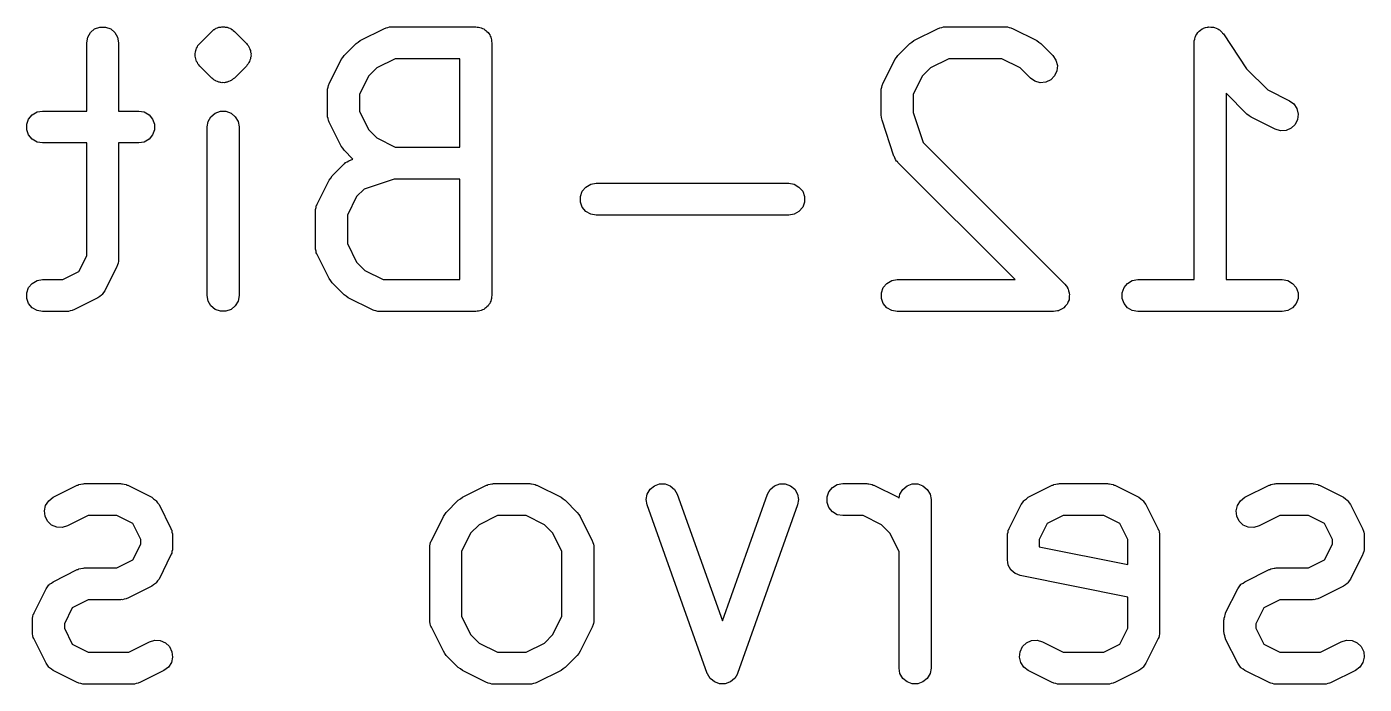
# Model space of a CAD drawing. Extents: x 123.3 to 171.8, y -110.4 to -93.
# Drawn here: x 144.4 to 151.55, y -101.09 to -97.57 of the extents above; entities that cross this region are included whole.
import ezdxf

# ---------------------------------------------------------------- set-up
doc = ezdxf.new("R2010")
doc.units = 0
doc.header["$MEASUREMENT"] = 0
doc.layers.add('BLACK', color=7, linetype='CONTINUOUS')

msp = doc.modelspace()

# ---------------------------------------------------------------- linework, layer by layer
at = {"layer": 'BLACK', "linetype": 'CONTINUOUS'}
for p, q in [((144.737, -97.6048), (144.76, -97.5857)), ((144.76, -97.5857), (144.788, -97.5756)), ((144.788, -97.5756), (144.818, -97.5756)), ((144.818, -97.5756), (144.846, -97.5857)), ((144.846, -97.5857), (144.868, -97.6048)), ((145.386, -97.5993), (145.392, -97.595)), ((145.392, -97.595), (145.397, -97.5897)), ((145.397, -97.5897), (145.401, -97.5881)), ((145.401, -97.5881), (145.404, -97.5857)), ((145.404, -97.5857), (145.407, -97.5844)), ((145.407, -97.5844), (145.41, -97.5823)), ((145.41, -97.5823), (145.417, -97.5803)), ((145.417, -97.5803), (145.424, -97.5772)), ((145.424, -97.5772), (145.428, -97.5768)), ((145.428, -97.5768), (145.432, -97.5756)), ((145.432, -97.5756), (145.435, -97.5756)), ((145.435, -97.5756), (145.439, -97.5746)), ((145.439, -97.5746), (145.446, -97.5752)), ((145.446, -97.5752), (145.454, -97.5746)), ((145.454, -97.5746), (145.457, -97.5756)), ((145.457, -97.5756), (145.461, -97.5756)), ((145.461, -97.5756), (145.465, -97.5768)), ((145.465, -97.5768), (145.468, -97.5772)), ((145.468, -97.5772), (145.475, -97.5803)), ((145.475, -97.5803), (145.482, -97.5823)), ((145.482, -97.5823), (145.485, -97.5844)), ((145.485, -97.5844), (145.489, -97.5857)), ((145.489, -97.5857), (145.492, -97.5881)), ((145.492, -97.5881), (145.495, -97.5897)), ((145.495, -97.5897), (145.501, -97.595)), ((145.501, -97.595), (145.507, -97.5993)), ((146.18, -97.6476), (146.309, -97.5833)), ((146.309, -97.5833), (146.314, -97.5819)), ((146.314, -97.5819), (146.318, -97.5794)), ((146.318, -97.5794), (146.328, -97.5777)), ((146.328, -97.5777), (146.337, -97.5748)), ((146.337, -97.5748), (146.342, -97.5751)), ((146.342, -97.5751), (146.347, -97.5743)), ((146.347, -97.5743), (146.798, -97.5743)), ((146.798, -97.5743), (146.805, -97.5756)), ((146.805, -97.5756), (146.812, -97.5756)), ((146.812, -97.5756), (146.819, -97.5781)), ((146.819, -97.5781), (146.827, -97.5794)), ((146.827, -97.5794), (146.833, -97.5831)), ((146.833, -97.5831), (146.84, -97.5857)), ((146.84, -97.5857), (146.846, -97.5905)), ((146.846, -97.5905), (146.852, -97.5942)), ((146.852, -97.5942), (146.857, -97.6)), ((149.14, -97.6476), (149.269, -97.5833)), ((149.269, -97.5833), (149.274, -97.5819)), ((149.274, -97.5819), (149.278, -97.5794)), ((149.278, -97.5794), (149.288, -97.5777)), ((149.288, -97.5777), (149.297, -97.5748)), ((149.297, -97.5748), (149.302, -97.5751)), ((149.302, -97.5751), (149.307, -97.5743)), ((149.307, -97.5743), (149.629, -97.5743)), ((149.629, -97.5743), (149.634, -97.5751)), ((149.634, -97.5751), (149.639, -97.5748)), ((149.639, -97.5748), (149.648, -97.5777)), ((149.648, -97.5777), (149.658, -97.5794)), ((149.658, -97.5794), (149.662, -97.5819)), ((149.662, -97.5819), (149.667, -97.5833)), ((149.667, -97.5833), (149.796, -97.6476)), ((150.664, -97.5979), (150.672, -97.5923)), ((150.672, -97.5923), (150.68, -97.5857)), ((150.68, -97.5857), (150.685, -97.5841)), ((150.685, -97.5841), (150.688, -97.5815)), ((150.688, -97.5815), (150.698, -97.579)), ((150.698, -97.579), (150.708, -97.5756)), ((150.708, -97.5756), (150.713, -97.5756)), ((150.713, -97.5756), (150.717, -97.5744)), ((150.717, -97.5744), (150.727, -97.5756)), ((150.727, -97.5756), (150.738, -97.5756)), ((150.738, -97.5756), (150.742, -97.5772)), ((150.742, -97.5772), (150.747, -97.5777)), ((150.747, -97.5777), (150.756, -97.5822)), ((150.756, -97.5822), (150.765, -97.5857)), ((150.765, -97.5857), (150.769, -97.5887)), ((150.769, -97.5887), (150.773, -97.5908)), ((150.773, -97.5908), (150.78, -97.5982)), ((144.718, -97.6596), (144.723, -97.6304)), ((144.718, -98.0247), (144.718, -97.6596)), ((144.723, -97.6304), (144.737, -97.6048)), ((144.868, -97.6048), (144.883, -97.6304)), ((144.883, -97.6304), (144.888, -97.6596)), ((144.888, -97.6596), (144.888, -98.0247)), ((145.317, -97.6697), (145.322, -97.6636)), ((145.322, -97.6636), (145.386, -97.5993)), ((145.507, -97.5993), (145.571, -97.6636)), ((145.571, -97.6636), (145.575, -97.6697)), ((146.094, -97.728), (146.158, -97.6636)), ((146.158, -97.6636), (146.169, -97.6558)), ((146.169, -97.6558), (146.18, -97.6476)), ((146.857, -97.6), (146.863, -97.6048)), ((146.863, -97.6048), (146.867, -97.6112)), ((146.867, -97.6112), (146.872, -97.6169)), ((146.872, -97.6169), (146.874, -97.624)), ((146.874, -97.624), (146.878, -97.6304)), ((146.878, -97.6304), (146.879, -97.6378)), ((146.879, -97.6378), (146.882, -97.6448)), ((146.882, -97.6448), (146.882, -97.6523)), ((146.882, -97.6523), (146.883, -97.6596)), ((146.883, -97.6596), (146.883, -99.0109)), ((149.054, -97.728), (149.118, -97.6636)), ((149.118, -97.6636), (149.129, -97.6558)), ((149.129, -97.6558), (149.14, -97.6476)), ((149.796, -97.6476), (149.807, -97.6558)), ((149.807, -97.6558), (149.818, -97.6636)), ((149.818, -97.6636), (149.882, -97.728)), ((150.637, -97.6596), (150.638, -97.655)), ((150.637, -98.9255), (150.637, -97.6596)), ((150.638, -97.6502), (150.641, -97.6405)), ((150.638, -97.655), (150.638, -97.6502)), ((150.641, -97.6405), (150.643, -97.6304)), ((150.643, -97.6304), (150.645, -97.6263)), ((150.645, -97.6263), (150.646, -97.6218)), ((150.646, -97.6218), (150.652, -97.6136)), ((150.652, -97.6136), (150.657, -97.6048)), ((150.657, -97.6048), (150.661, -97.6017)), ((150.661, -97.6017), (150.664, -97.5979)), ((150.78, -97.5982), (150.788, -97.6048)), ((150.788, -97.6048), (150.79, -97.6089)), ((150.79, -97.6089), (150.794, -97.6123)), ((150.794, -97.6123), (150.918, -97.7983)), ((145.297, -97.7165), (145.299, -97.7093)), ((145.298, -97.724), (145.297, -97.7165)), ((145.297, -97.7314), (145.298, -97.724)), ((145.299, -97.7386), (145.297, -97.7314)), ((145.299, -97.7093), (145.3, -97.7019)), ((145.3, -97.746), (145.299, -97.7386)), ((145.3, -97.7019), (145.303, -97.6951)), ((145.303, -97.6951), (145.305, -97.6879)), ((145.305, -97.6879), (145.309, -97.6818)), ((145.309, -97.6818), (145.312, -97.675)), ((145.312, -97.675), (145.317, -97.6697)), ((145.575, -97.6697), (145.581, -97.675)), ((145.581, -97.675), (145.584, -97.6818)), ((145.584, -97.6818), (145.588, -97.6879)), ((145.588, -97.6879), (145.59, -97.6951)), ((145.59, -97.6951), (145.593, -97.7019)), ((145.593, -97.7019), (145.594, -97.7093)), ((145.594, -97.7386), (145.593, -97.746)), ((145.594, -97.7093), (145.596, -97.7165)), ((145.596, -97.7314), (145.594, -97.7386)), ((145.596, -97.7165), (145.595, -97.724)), ((145.595, -97.724), (145.596, -97.7314)), ((146.078, -97.7501), (146.086, -97.7392)), ((146.086, -97.7392), (146.094, -97.728)), ((149.038, -97.7501), (149.046, -97.7392)), ((149.046, -97.7392), (149.054, -97.728)), ((149.882, -97.728), (149.899, -97.7522)), ((145.303, -97.7528), (145.3, -97.746)), ((145.305, -97.76), (145.303, -97.7528)), ((145.309, -97.7661), (145.305, -97.76)), ((145.312, -97.7729), (145.309, -97.7661)), ((145.317, -97.7782), (145.312, -97.7729)), ((145.322, -97.7843), (145.317, -97.7782)), ((145.386, -97.8487), (145.322, -97.7843)), ((145.571, -97.7843), (145.507, -97.8487)), ((145.575, -97.7782), (145.571, -97.7843)), ((145.581, -97.7729), (145.575, -97.7782)), ((145.584, -97.7661), (145.581, -97.7729)), ((145.588, -97.76), (145.584, -97.7661)), ((145.59, -97.7528), (145.588, -97.76)), ((145.593, -97.746), (145.59, -97.7528)), ((146.013, -97.8788), (146.078, -97.7501)), ((146.269, -97.7941), (146.224, -97.8389)), ((146.367, -97.745), (146.269, -97.7941)), ((146.712, -97.745), (146.367, -97.745)), ((146.712, -98.2177), (146.712, -97.745)), ((148.973, -97.8788), (149.038, -97.7501)), ((149.229, -97.7941), (149.184, -97.8389)), ((149.327, -97.745), (149.229, -97.7941)), ((149.609, -97.745), (149.327, -97.745)), ((149.707, -97.7941), (149.609, -97.745)), ((149.762, -97.8487), (149.707, -97.7941)), ((149.904, -97.8104), (149.892, -97.8373)), ((149.899, -97.7522), (149.907, -97.7809)), ((149.907, -97.7809), (149.904, -97.8104)), ((150.918, -97.7983), (151.031, -97.9112)), ((145.392, -97.8529), (145.386, -97.8487)), ((145.397, -97.8582), (145.392, -97.8529)), ((145.401, -97.8598), (145.397, -97.8582)), ((145.404, -97.8622), (145.401, -97.8598)), ((145.407, -97.8635), (145.404, -97.8622)), ((145.41, -97.8657), (145.407, -97.8635)), ((145.417, -97.8676), (145.41, -97.8657)), ((145.424, -97.8707), (145.417, -97.8676)), ((145.428, -97.8711), (145.424, -97.8707)), ((145.432, -97.8724), (145.428, -97.8711)), ((145.435, -97.8724), (145.432, -97.8724)), ((145.439, -97.8733), (145.435, -97.8724)), ((145.446, -97.8727), (145.439, -97.8733)), ((145.454, -97.8733), (145.446, -97.8727)), ((145.457, -97.8724), (145.454, -97.8733)), ((145.461, -97.8724), (145.457, -97.8724)), ((145.465, -97.8711), (145.461, -97.8724)), ((145.468, -97.8707), (145.465, -97.8711)), ((145.475, -97.8676), (145.468, -97.8707)), ((145.482, -97.8657), (145.475, -97.8676)), ((145.485, -97.8635), (145.482, -97.8657)), ((145.489, -97.8622), (145.485, -97.8635)), ((145.492, -97.8598), (145.489, -97.8622)), ((145.495, -97.8582), (145.492, -97.8598)), ((145.501, -97.8529), (145.495, -97.8582)), ((145.507, -97.8487), (145.501, -97.8529)), ((146.01, -97.8878), (146.012, -97.8835)), ((146.012, -97.8835), (146.013, -97.8788)), ((146.224, -97.8389), (146.175, -97.9371)), ((148.97, -97.8878), (148.972, -97.8835)), ((148.972, -97.8835), (148.973, -97.8788)), ((149.184, -97.8389), (149.135, -97.9371)), ((149.786, -97.8657), (149.762, -97.8487)), ((149.814, -97.8733), (149.786, -97.8657)), ((149.844, -97.8707), (149.814, -97.8733)), ((149.871, -97.8582), (149.844, -97.8707)), ((149.892, -97.8373), (149.871, -97.8582)), ((146.004, -97.917), (146.005, -97.9122)), ((146.004, -98.0457), (146.004, -97.917)), ((146.005, -97.9072), (146.008, -97.8977)), ((146.005, -97.9122), (146.005, -97.9072)), ((146.008, -97.8977), (146.01, -97.8878)), ((146.175, -97.9371), (146.175, -98.0255)), ((148.964, -97.917), (148.965, -97.9122)), ((148.964, -98.0457), (148.964, -97.917)), ((148.965, -97.9072), (148.968, -97.8977)), ((148.965, -97.9122), (148.965, -97.9072)), ((148.968, -97.8977), (148.97, -97.8878)), ((149.135, -97.9371), (149.135, -98.0318)), ((150.92, -98.0417), (150.808, -97.93)), ((150.808, -97.93), (150.808, -98.9255)), ((151.031, -97.9112), (151.147, -97.9694)), ((144.452, -98.0298), (144.481, -98.0247)), ((144.481, -98.0247), (144.718, -98.0247)), ((144.888, -98.0247), (144.996, -98.0247)), ((144.996, -98.0247), (145.025, -98.0298)), ((145.404, -98.0361), (145.432, -98.026)), ((145.432, -98.026), (145.461, -98.026)), ((145.461, -98.026), (145.489, -98.0361)), ((146.175, -98.0255), (146.224, -98.1238)), ((151.147, -97.9694), (151.171, -97.987)), ((151.171, -97.987), (151.187, -98.0118)), ((151.187, -98.0118), (151.194, -98.0406)), ((144.397, -98.0952), (144.407, -98.0674)), ((144.397, -98.1249), (144.397, -98.0952)), ((144.407, -98.0674), (144.426, -98.0447)), ((144.426, -98.0447), (144.452, -98.0298)), ((145.025, -98.0298), (145.051, -98.0447)), ((145.051, -98.0447), (145.07, -98.0674)), ((145.07, -98.0674), (145.08, -98.0952)), ((145.08, -98.0952), (145.08, -98.1249)), ((145.361, -98.11), (145.366, -98.0809)), ((145.366, -98.0809), (145.381, -98.0552)), ((145.381, -98.0552), (145.404, -98.0361)), ((145.489, -98.0361), (145.512, -98.0552)), ((145.512, -98.0552), (145.527, -98.0809)), ((145.527, -98.0809), (145.532, -98.11)), ((146.005, -98.0505), (146.004, -98.0457)), ((146.005, -98.0554), (146.005, -98.0505)), ((146.008, -98.065), (146.005, -98.0554)), ((146.01, -98.0749), (146.008, -98.065)), ((146.012, -98.0791), (146.01, -98.0749)), ((146.013, -98.0839), (146.012, -98.0791)), ((146.078, -98.2126), (146.013, -98.0839)), ((148.967, -98.0592), (148.964, -98.0457)), ((148.969, -98.0727), (148.967, -98.0592)), ((149.033, -98.2657), (148.969, -98.0727)), ((149.135, -98.0318), (149.189, -98.1926)), ((150.931, -98.0495), (150.92, -98.0417)), ((150.942, -98.0577), (150.931, -98.0495)), ((151.071, -98.122), (150.942, -98.0577)), ((151.177, -98.0965), (151.156, -98.1169)), ((151.191, -98.07), (151.177, -98.0965)), ((151.194, -98.0406), (151.191, -98.07)), ((144.407, -98.1527), (144.397, -98.1249)), ((144.426, -98.1754), (144.407, -98.1527)), ((145.07, -98.1527), (145.051, -98.1754)), ((145.08, -98.1249), (145.07, -98.1527)), ((145.361, -99.0109), (145.361, -98.11)), ((145.532, -98.11), (145.532, -99.0109)), ((146.224, -98.1238), (146.269, -98.1686)), ((146.269, -98.1686), (146.367, -98.2177)), ((151.099, -98.1305), (151.071, -98.122)), ((151.129, -98.1287), (151.099, -98.1305)), ((151.156, -98.1169), (151.129, -98.1287)), ((144.452, -98.1902), (144.426, -98.1754)), ((144.481, -98.1954), (144.452, -98.1902)), ((144.718, -98.1954), (144.481, -98.1954)), ((144.718, -98.7977), (144.718, -98.1954)), ((144.996, -98.1954), (144.888, -98.1954)), ((144.888, -98.1954), (144.888, -98.8179)), ((145.025, -98.1902), (144.996, -98.1954)), ((145.051, -98.1754), (145.025, -98.1902)), ((146.086, -98.2235), (146.078, -98.2126)), ((146.094, -98.2347), (146.086, -98.2235)), ((146.141, -98.2819), (146.094, -98.2347)), ((146.367, -98.2177), (146.712, -98.2177)), ((149.189, -98.1926), (149.947, -98.9505)), ((146.029, -98.3714), (146.094, -98.3071)), ((146.094, -98.3071), (146.098, -98.3043)), ((146.098, -98.3043), (146.101, -98.3006)), ((146.101, -98.3006), (146.11, -98.2958)), ((146.11, -98.2958), (146.118, -98.2901)), ((146.118, -98.2901), (146.123, -98.2888)), ((146.123, -98.2888), (146.127, -98.2865)), ((146.127, -98.2865), (146.141, -98.2819)), ((149.035, -98.27), (149.033, -98.2657)), ((149.037, -98.2748), (149.035, -98.27)), ((149.042, -98.283), (149.037, -98.2748)), ((149.047, -98.2918), (149.042, -98.283)), ((149.051, -98.295), (149.047, -98.2918)), ((149.054, -98.2991), (149.051, -98.295)), ((149.68, -98.9255), (149.054, -98.2991)), ((146.013, -98.3936), (146.022, -98.3826)), ((146.022, -98.3826), (146.029, -98.3714)), ((145.949, -98.5223), (146.013, -98.3936)), ((146.2, -98.442), (146.16, -98.4823)), ((146.361, -98.3884), (146.2, -98.442)), ((146.712, -98.3884), (146.361, -98.3884)), ((146.712, -98.9255), (146.712, -98.3884)), ((147.357, -98.4813), (147.367, -98.4534)), ((147.367, -98.4534), (147.386, -98.4307)), ((147.386, -98.4307), (147.412, -98.4159)), ((147.412, -98.4159), (147.441, -98.4108)), ((147.441, -98.4108), (148.471, -98.4108)), ((148.471, -98.4108), (148.5, -98.4159)), ((148.5, -98.4159), (148.525, -98.4307)), ((148.525, -98.4307), (148.545, -98.4534)), ((148.545, -98.4534), (148.555, -98.4813)), ((145.945, -98.5313), (145.948, -98.527)), ((145.948, -98.527), (145.949, -98.5223)), ((146.16, -98.4823), (146.111, -98.5806)), ((147.357, -98.5109), (147.357, -98.4813)), ((147.367, -98.5388), (147.357, -98.5109)), ((148.555, -98.5109), (148.545, -98.5388)), ((148.555, -98.4813), (148.555, -98.5109)), ((145.94, -98.5605), (145.941, -98.5556)), ((145.94, -98.7535), (145.94, -98.5605)), ((145.941, -98.5507), (145.944, -98.5411)), ((145.941, -98.5556), (145.941, -98.5507)), ((145.944, -98.5411), (145.945, -98.5313)), ((146.111, -98.5806), (146.111, -98.7334)), ((147.386, -98.5615), (147.367, -98.5388)), ((147.412, -98.5763), (147.386, -98.5615)), ((147.441, -98.5815), (147.412, -98.5763)), ((148.471, -98.5815), (147.441, -98.5815)), ((148.5, -98.5763), (148.471, -98.5815)), ((148.525, -98.5615), (148.5, -98.5763)), ((148.545, -98.5388), (148.525, -98.5615)), ((146.111, -98.7334), (146.16, -98.8316)), ((144.675, -98.8829), (144.718, -98.7977)), ((145.941, -98.7584), (145.94, -98.7535)), ((145.941, -98.7633), (145.941, -98.7584)), ((145.944, -98.7728), (145.941, -98.7633)), ((145.945, -98.7827), (145.944, -98.7728)), ((145.948, -98.787), (145.945, -98.7827)), ((145.949, -98.7917), (145.948, -98.787)), ((146.013, -98.9204), (145.949, -98.7917)), ((144.59, -98.9255), (144.675, -98.8829)), ((144.879, -98.856), (144.815, -98.9847)), ((144.881, -98.8513), (144.879, -98.856)), ((144.883, -98.847), (144.881, -98.8513)), ((144.885, -98.8372), (144.883, -98.847)), ((144.888, -98.8276), (144.885, -98.8372)), ((144.888, -98.8179), (144.887, -98.8227)), ((144.887, -98.8227), (144.888, -98.8276)), ((146.16, -98.8316), (146.205, -98.8764)), ((146.205, -98.8764), (146.303, -98.9255)), ((144.407, -98.9682), (144.426, -98.9455)), ((144.426, -98.9455), (144.452, -98.9307)), ((144.452, -98.9307), (144.481, -98.9255)), ((144.481, -98.9255), (144.59, -98.9255)), ((146.022, -98.9313), (146.013, -98.9204)), ((146.029, -98.9425), (146.022, -98.9313)), ((146.094, -99.0069), (146.029, -98.9425)), ((146.303, -98.9255), (146.712, -98.9255)), ((148.976, -98.9682), (148.995, -98.9455)), ((148.995, -98.9455), (149.021, -98.9307)), ((149.021, -98.9307), (149.05, -98.9255)), ((149.05, -98.9255), (149.68, -98.9255)), ((149.947, -98.9505), (149.953, -98.9597)), ((150.263, -98.9682), (150.282, -98.9455)), ((150.282, -98.9455), (150.307, -98.9307)), ((150.307, -98.9307), (150.337, -98.9255)), ((150.337, -98.9255), (150.637, -98.9255)), ((150.808, -98.9255), (151.109, -98.9255)), ((151.109, -98.9255), (151.138, -98.9307)), ((151.138, -98.9307), (151.164, -98.9455)), ((151.164, -98.9455), (151.183, -98.9682)), ((144.397, -98.9961), (144.407, -98.9682)), ((144.397, -99.0257), (144.397, -98.9961)), ((144.407, -99.0536), (144.397, -99.0257)), ((144.777, -99.0229), (144.648, -99.0872)), ((144.787, -99.0154), (144.777, -99.0229)), ((144.797, -99.0085), (144.787, -99.0154)), ((144.799, -99.0066), (144.797, -99.0085)), ((144.8, -99.0052), (144.799, -99.0066)), ((144.807, -98.9948), (144.8, -99.0052)), ((144.815, -98.9847), (144.807, -98.9948)), ((145.366, -99.0401), (145.361, -99.0109)), ((145.532, -99.0109), (145.527, -99.0401)), ((146.105, -99.0147), (146.094, -99.0069)), ((146.116, -99.0229), (146.105, -99.0147)), ((146.245, -99.0872), (146.116, -99.0229)), ((146.882, -99.0257), (146.879, -99.0327)), ((146.883, -99.0109), (146.882, -99.0182)), ((146.882, -99.0182), (146.882, -99.0257)), ((148.966, -98.9961), (148.976, -98.9682)), ((148.966, -99.0257), (148.966, -98.9961)), ((148.976, -99.0536), (148.966, -99.0257)), ((149.953, -98.9597), (149.96, -98.9682)), ((149.96, -98.9682), (149.961, -98.9718)), ((149.961, -98.9718), (149.964, -98.9748)), ((149.964, -98.9748), (149.966, -98.9856)), ((149.966, -98.9856), (149.97, -98.9961)), ((149.97, -99.0257), (149.969, -99.0292)), ((149.97, -98.9961), (149.97, -98.9998)), ((149.97, -98.9998), (149.971, -99.0035)), ((149.971, -99.0035), (149.97, -99.0146)), ((149.97, -99.0146), (149.97, -99.0257)), ((150.253, -98.9961), (150.263, -98.9682)), ((150.253, -99.0257), (150.253, -98.9961)), ((150.263, -99.0536), (150.253, -99.0257)), ((151.183, -98.9682), (151.193, -98.9961)), ((151.193, -99.0257), (151.183, -99.0536)), ((151.193, -98.9961), (151.193, -99.0257)), ((144.426, -99.0763), (144.407, -99.0536)), ((144.452, -99.0911), (144.426, -99.0763)), ((144.481, -99.0962), (144.452, -99.0911)), ((144.61, -99.0962), (144.481, -99.0962)), ((144.615, -99.0954), (144.61, -99.0962)), ((144.62, -99.0957), (144.615, -99.0954)), ((144.629, -99.0928), (144.62, -99.0957)), ((144.639, -99.0911), (144.629, -99.0928)), ((144.643, -99.0886), (144.639, -99.0911)), ((144.648, -99.0872), (144.643, -99.0886)), ((145.381, -99.0658), (145.366, -99.0401)), ((145.404, -99.0848), (145.381, -99.0658)), ((145.432, -99.0949), (145.404, -99.0848)), ((145.461, -99.0949), (145.432, -99.0949)), ((145.489, -99.0848), (145.461, -99.0949)), ((145.512, -99.0658), (145.489, -99.0848)), ((145.527, -99.0401), (145.512, -99.0658)), ((146.249, -99.0886), (146.245, -99.0872)), ((146.254, -99.0911), (146.249, -99.0886)), ((146.263, -99.0928), (146.254, -99.0911)), ((146.273, -99.0957), (146.263, -99.0928)), ((146.278, -99.0954), (146.273, -99.0957)), ((146.283, -99.0962), (146.278, -99.0954)), ((146.798, -99.0962), (146.283, -99.0962)), ((146.805, -99.0949), (146.798, -99.0962)), ((146.812, -99.0949), (146.805, -99.0949)), ((146.819, -99.0924), (146.812, -99.0949)), ((146.827, -99.0911), (146.819, -99.0924)), ((146.833, -99.0874), (146.827, -99.0911)), ((146.84, -99.0848), (146.833, -99.0874)), ((146.846, -99.08), (146.84, -99.0848)), ((146.852, -99.0763), (146.846, -99.08)), ((146.857, -99.0705), (146.852, -99.0763)), ((146.863, -99.0658), (146.857, -99.0705)), ((146.867, -99.0593), (146.863, -99.0658)), ((146.872, -99.0536), (146.867, -99.0593)), ((146.874, -99.0465), (146.872, -99.0536)), ((146.878, -99.0401), (146.874, -99.0465)), ((146.879, -99.0327), (146.878, -99.0401)), ((148.995, -99.0763), (148.976, -99.0536)), ((149.021, -99.0911), (148.995, -99.0763)), ((149.05, -99.0962), (149.021, -99.0911)), ((149.886, -99.0962), (149.05, -99.0962)), ((149.897, -99.0943), (149.886, -99.0962)), ((149.908, -99.0933), (149.897, -99.0943)), ((149.912, -99.0917), (149.908, -99.0933)), ((149.915, -99.0911), (149.912, -99.0917)), ((149.925, -99.0855), (149.915, -99.0911)), ((149.935, -99.0808), (149.925, -99.0855)), ((149.938, -99.0781), (149.935, -99.0808)), ((149.941, -99.0763), (149.938, -99.0781)), ((149.948, -99.0677), (149.941, -99.0763)), ((149.956, -99.0598), (149.948, -99.0677)), ((149.958, -99.0564), (149.956, -99.0598)), ((149.96, -99.0536), (149.958, -99.0564)), ((149.964, -99.0431), (149.96, -99.0536)), ((149.969, -99.033), (149.964, -99.0431)), ((149.969, -99.0292), (149.969, -99.033)), ((150.282, -99.0763), (150.263, -99.0536)), ((150.307, -99.0911), (150.282, -99.0763)), ((150.337, -99.0962), (150.307, -99.0911)), ((151.109, -99.0962), (150.337, -99.0962)), ((151.138, -99.0911), (151.109, -99.0962)), ((151.164, -99.0763), (151.138, -99.0911)), ((151.183, -99.0536), (151.164, -99.0763)), ((144.539, -100.089), (144.667, -100.025)), ((144.667, -100.025), (144.672, -100.024)), ((144.672, -100.024), (144.676, -100.021)), ((144.676, -100.021), (144.686, -100.019)), ((144.686, -100.019), (144.696, -100.017)), ((144.696, -100.017), (144.701, -100.017)), ((144.701, -100.017), (144.705, -100.016)), ((144.705, -100.016), (144.898, -100.016)), ((144.898, -100.016), (144.903, -100.017)), ((144.903, -100.017), (144.908, -100.017)), ((144.908, -100.017), (144.918, -100.019)), ((144.918, -100.019), (144.928, -100.021)), ((144.928, -100.021), (144.932, -100.024)), ((144.932, -100.024), (144.937, -100.025)), ((144.937, -100.025), (145.065, -100.089)), ((146.726, -100.089), (146.855, -100.025)), ((146.855, -100.025), (146.86, -100.024)), ((146.86, -100.024), (146.864, -100.021)), ((146.864, -100.021), (146.874, -100.019)), ((146.874, -100.019), (146.883, -100.017)), ((146.883, -100.017), (146.888, -100.017)), ((146.888, -100.017), (146.893, -100.016)), ((146.893, -100.016), (147.086, -100.016)), ((147.086, -100.016), (147.091, -100.017)), ((147.091, -100.017), (147.096, -100.017)), ((147.096, -100.017), (147.106, -100.019)), ((147.106, -100.019), (147.115, -100.021)), ((147.115, -100.021), (147.12, -100.024)), ((147.12, -100.024), (147.124, -100.025)), ((147.124, -100.025), (147.253, -100.089)), ((147.729, -100.046), (147.752, -100.027)), ((147.752, -100.027), (147.78, -100.017)), ((147.78, -100.017), (147.809, -100.017)), ((147.809, -100.017), (147.837, -100.028)), ((147.837, -100.028), (147.86, -100.047)), ((148.372, -100.047), (148.394, -100.028)), ((148.394, -100.028), (148.422, -100.017)), ((148.422, -100.017), (148.452, -100.017)), ((148.452, -100.017), (148.48, -100.027)), ((148.48, -100.027), (148.503, -100.046)), ((148.704, -100.036), (148.73, -100.021)), ((148.73, -100.021), (148.759, -100.016)), ((148.759, -100.016), (148.888, -100.016)), ((148.888, -100.016), (148.893, -100.017)), ((148.893, -100.017), (148.898, -100.017)), ((148.898, -100.017), (148.907, -100.019)), ((148.907, -100.019), (148.917, -100.021)), ((148.917, -100.021), (148.921, -100.024)), ((148.921, -100.024), (148.926, -100.025)), ((148.926, -100.025), (149.055, -100.089)), ((149.08, -100.047), (149.103, -100.027)), ((149.103, -100.027), (149.131, -100.017)), ((149.131, -100.017), (149.16, -100.017)), ((149.16, -100.017), (149.188, -100.027)), ((149.188, -100.027), (149.211, -100.047)), ((149.751, -100.089), (149.879, -100.025)), ((149.879, -100.025), (149.884, -100.024)), ((149.884, -100.024), (149.888, -100.021)), ((149.888, -100.021), (149.898, -100.019)), ((149.898, -100.019), (149.908, -100.017)), ((149.908, -100.017), (149.913, -100.017)), ((149.913, -100.017), (149.918, -100.016)), ((149.918, -100.016), (150.175, -100.016)), ((150.175, -100.016), (150.18, -100.017)), ((150.18, -100.017), (150.185, -100.017)), ((150.185, -100.017), (150.194, -100.019)), ((150.194, -100.019), (150.204, -100.021)), ((150.204, -100.021), (150.208, -100.024)), ((150.208, -100.024), (150.213, -100.025)), ((150.213, -100.025), (150.342, -100.089)), ((150.909, -100.089), (151.038, -100.025)), ((151.038, -100.025), (151.042, -100.024)), ((151.042, -100.024), (151.047, -100.021)), ((151.047, -100.021), (151.056, -100.019)), ((151.056, -100.019), (151.066, -100.017)), ((151.066, -100.017), (151.071, -100.017)), ((151.071, -100.017), (151.076, -100.016)), ((151.076, -100.016), (151.269, -100.016)), ((151.269, -100.016), (151.274, -100.017)), ((151.274, -100.017), (151.279, -100.017)), ((151.279, -100.017), (151.288, -100.019)), ((151.288, -100.019), (151.298, -100.021)), ((151.298, -100.021), (151.302, -100.024)), ((151.302, -100.024), (151.307, -100.025)), ((151.307, -100.025), (151.436, -100.089)), ((144.515, -100.107), (144.539, -100.089)), ((145.065, -100.089), (145.075, -100.097)), ((145.075, -100.097), (145.086, -100.104)), ((146.704, -100.105), (146.715, -100.098)), ((146.715, -100.098), (146.726, -100.089)), ((147.253, -100.089), (147.264, -100.098)), ((147.264, -100.098), (147.275, -100.105)), ((147.709, -100.101), (147.714, -100.072)), ((147.714, -100.072), (147.729, -100.046)), ((147.86, -100.047), (147.874, -100.073)), ((147.874, -100.073), (148.116, -100.749)), ((148.116, -100.749), (148.357, -100.073)), ((148.357, -100.073), (148.372, -100.047)), ((148.503, -100.046), (148.518, -100.072)), ((148.518, -100.072), (148.523, -100.101)), ((148.675, -100.087), (148.685, -100.059)), ((148.675, -100.116), (148.675, -100.087)), ((148.685, -100.059), (148.704, -100.036)), ((149.055, -100.089), (149.061, -100.094)), ((149.061, -100.094), (149.065, -100.072)), ((149.065, -100.072), (149.08, -100.047)), ((149.211, -100.047), (149.226, -100.072)), ((149.226, -100.072), (149.231, -100.101)), ((149.73, -100.104), (149.741, -100.097)), ((149.741, -100.097), (149.751, -100.089)), ((150.342, -100.089), (150.352, -100.097)), ((150.352, -100.097), (150.362, -100.104)), ((150.885, -100.107), (150.909, -100.089)), ((151.436, -100.089), (151.446, -100.097)), ((151.446, -100.097), (151.456, -100.104)), ((144.492, -100.161), (144.498, -100.132)), ((144.495, -100.19), (144.492, -100.161)), ((144.498, -100.132), (144.515, -100.107)), ((145.086, -100.104), (145.087, -100.106)), ((145.087, -100.106), (145.089, -100.107)), ((145.089, -100.107), (145.096, -100.118)), ((145.096, -100.118), (145.104, -100.128)), ((145.104, -100.128), (145.168, -100.256)), ((146.632, -100.181), (146.64, -100.17)), ((146.64, -100.17), (146.704, -100.105)), ((147.275, -100.105), (147.34, -100.17)), ((147.34, -100.17), (147.348, -100.181)), ((147.714, -100.13), (147.709, -100.101)), ((148.035, -101.031), (147.714, -100.13)), ((148.518, -100.13), (148.196, -101.031)), ((148.523, -100.101), (148.518, -100.13)), ((148.685, -100.144), (148.675, -100.116)), ((148.704, -100.167), (148.685, -100.144)), ((148.73, -100.182), (148.704, -100.167)), ((149.231, -100.101), (149.231, -101.002)), ((149.648, -100.256), (149.713, -100.128)), ((149.713, -100.128), (149.72, -100.118)), ((149.72, -100.118), (149.727, -100.107)), ((149.727, -100.107), (149.729, -100.106)), ((149.729, -100.106), (149.73, -100.104)), ((150.362, -100.104), (150.364, -100.106)), ((150.364, -100.106), (150.366, -100.107)), ((150.366, -100.107), (150.372, -100.118)), ((150.372, -100.118), (150.38, -100.128)), ((150.38, -100.128), (150.444, -100.256)), ((150.862, -100.161), (150.869, -100.132)), ((150.865, -100.19), (150.862, -100.161)), ((150.869, -100.132), (150.885, -100.107)), ((151.456, -100.104), (151.458, -100.106)), ((151.458, -100.106), (151.459, -100.107)), ((151.459, -100.107), (151.466, -100.118)), ((151.466, -100.118), (151.474, -100.128)), ((151.474, -100.128), (151.538, -100.256)), ((144.508, -100.217), (144.495, -100.19)), ((144.53, -100.237), (144.508, -100.217)), ((144.557, -100.249), (144.53, -100.237)), ((144.615, -100.242), (144.587, -100.251)), ((144.726, -100.187), (144.615, -100.242)), ((144.878, -100.187), (144.726, -100.187)), ((144.964, -100.229), (144.878, -100.187)), ((145.006, -100.315), (144.964, -100.229)), ((146.56, -100.321), (146.624, -100.192)), ((146.624, -100.192), (146.632, -100.181)), ((146.815, -100.236), (146.77, -100.281)), ((146.913, -100.187), (146.815, -100.236)), ((147.066, -100.187), (146.913, -100.187)), ((147.164, -100.236), (147.066, -100.187)), ((147.209, -100.281), (147.164, -100.236)), ((147.348, -100.181), (147.356, -100.192)), ((147.356, -100.192), (147.42, -100.321)), ((148.759, -100.187), (148.73, -100.182)), ((148.868, -100.187), (148.759, -100.187)), ((148.966, -100.236), (148.868, -100.187)), ((149.011, -100.281), (148.966, -100.236)), ((149.852, -100.229), (149.81, -100.315)), ((149.938, -100.187), (149.852, -100.229)), ((150.155, -100.187), (149.938, -100.187)), ((150.24, -100.229), (150.155, -100.187)), ((150.283, -100.315), (150.24, -100.229)), ((150.879, -100.217), (150.865, -100.19)), ((150.9, -100.237), (150.879, -100.217)), ((150.927, -100.249), (150.9, -100.237)), ((150.985, -100.242), (150.957, -100.251)), ((151.096, -100.187), (150.985, -100.242)), ((151.249, -100.187), (151.096, -100.187)), ((151.334, -100.229), (151.249, -100.187)), ((151.377, -100.315), (151.334, -100.229)), ((144.587, -100.251), (144.557, -100.249)), ((145.168, -100.256), (145.169, -100.261)), ((145.169, -100.261), (145.172, -100.265)), ((145.172, -100.265), (145.173, -100.275)), ((145.173, -100.275), (145.176, -100.285)), ((145.176, -100.285), (145.176, -100.29)), ((145.176, -100.29), (145.177, -100.294)), ((145.177, -100.294), (145.177, -100.359)), ((146.77, -100.281), (146.721, -100.379)), ((147.258, -100.379), (147.209, -100.281)), ((149.06, -100.379), (149.011, -100.281)), ((149.639, -100.294), (149.64, -100.29)), ((149.639, -100.423), (149.639, -100.294)), ((149.64, -100.285), (149.643, -100.275)), ((149.64, -100.29), (149.64, -100.285)), ((149.643, -100.275), (149.644, -100.265)), ((149.644, -100.265), (149.647, -100.261)), ((149.647, -100.261), (149.648, -100.256)), ((150.444, -100.256), (150.446, -100.261)), ((150.446, -100.261), (150.448, -100.265)), ((150.448, -100.265), (150.45, -100.275)), ((150.45, -100.275), (150.453, -100.285)), ((150.453, -100.285), (150.452, -100.29)), ((150.452, -100.29), (150.453, -100.294)), ((150.453, -100.294), (150.453, -100.809)), ((150.957, -100.251), (150.927, -100.249)), ((151.538, -100.256), (151.54, -100.261)), ((151.54, -100.261), (151.542, -100.265)), ((151.542, -100.265), (151.544, -100.275)), ((151.544, -100.275), (151.547, -100.285)), ((151.547, -100.285), (151.546, -100.29)), ((151.546, -100.29), (151.547, -100.294)), ((151.547, -100.294), (151.547, -100.359)), ((144.964, -100.424), (145.006, -100.339)), ((145.006, -100.339), (145.006, -100.315)), ((145.173, -100.378), (145.172, -100.388)), ((145.176, -100.369), (145.173, -100.378)), ((145.177, -100.359), (145.176, -100.364)), ((145.176, -100.364), (145.176, -100.369)), ((146.551, -100.349), (146.554, -100.339)), ((146.551, -100.354), (146.551, -100.349)), ((146.551, -100.359), (146.551, -100.354)), ((146.551, -100.745), (146.551, -100.359)), ((146.554, -100.339), (146.556, -100.33)), ((146.556, -100.33), (146.558, -100.325)), ((146.558, -100.325), (146.56, -100.321)), ((146.721, -100.379), (146.721, -100.725)), ((147.258, -100.725), (147.258, -100.379)), ((147.42, -100.321), (147.421, -100.325)), ((147.421, -100.325), (147.424, -100.33)), ((147.424, -100.33), (147.426, -100.339)), ((147.426, -100.339), (147.428, -100.349)), ((147.428, -100.349), (147.428, -100.354)), ((147.428, -100.354), (147.429, -100.359)), ((147.429, -100.359), (147.429, -100.745)), ((149.06, -101.002), (149.06, -100.379)), ((149.81, -100.315), (149.81, -100.353)), ((149.81, -100.353), (150.283, -100.448)), ((150.283, -100.448), (150.283, -100.315)), ((151.334, -100.424), (151.377, -100.339)), ((151.377, -100.339), (151.377, -100.315)), ((151.544, -100.378), (151.542, -100.388)), ((151.547, -100.369), (151.544, -100.378)), ((151.547, -100.359), (151.546, -100.364)), ((151.546, -100.364), (151.547, -100.369)), ((144.878, -100.466), (144.964, -100.424)), ((145.168, -100.397), (145.104, -100.526)), ((145.169, -100.392), (145.168, -100.397)), ((145.172, -100.388), (145.169, -100.392)), ((149.642, -100.437), (149.639, -100.423)), ((149.644, -100.45), (149.642, -100.437)), ((149.644, -100.451), (149.644, -100.45)), ((149.644, -100.452), (149.644, -100.451)), ((149.651, -100.464), (149.644, -100.452)), ((151.249, -100.466), (151.334, -100.424)), ((151.538, -100.397), (151.474, -100.526)), ((151.54, -100.392), (151.538, -100.397)), ((151.542, -100.388), (151.54, -100.392)), ((144.539, -100.54), (144.667, -100.475)), ((144.667, -100.475), (144.672, -100.474)), ((144.672, -100.474), (144.676, -100.472)), ((144.676, -100.472), (144.686, -100.47)), ((144.686, -100.47), (144.696, -100.467)), ((144.696, -100.467), (144.701, -100.467)), ((144.701, -100.467), (144.705, -100.466)), ((144.705, -100.466), (144.878, -100.466)), ((145.104, -100.526), (145.096, -100.536)), ((149.658, -100.476), (149.651, -100.464)), ((149.659, -100.477), (149.658, -100.476)), ((149.659, -100.478), (149.659, -100.477)), ((149.67, -100.487), (149.659, -100.478)), ((149.68, -100.496), (149.67, -100.487)), ((149.681, -100.496), (149.68, -100.496)), ((149.682, -100.497), (149.681, -100.496)), ((149.695, -100.502), (149.682, -100.497)), ((149.708, -100.507), (149.695, -100.502)), ((150.283, -100.622), (149.708, -100.507)), ((150.909, -100.54), (151.038, -100.475)), ((151.038, -100.475), (151.042, -100.474)), ((151.042, -100.474), (151.047, -100.472)), ((151.047, -100.472), (151.056, -100.47)), ((151.056, -100.47), (151.066, -100.467)), ((151.066, -100.467), (151.071, -100.467)), ((151.071, -100.467), (151.076, -100.466)), ((151.076, -100.466), (151.249, -100.466)), ((151.474, -100.526), (151.466, -100.536)), ((144.436, -100.707), (144.5, -100.578)), ((144.5, -100.578), (144.508, -100.568)), ((144.508, -100.568), (144.515, -100.557)), ((144.515, -100.557), (144.517, -100.556)), ((144.517, -100.556), (144.518, -100.554)), ((144.518, -100.554), (144.529, -100.547)), ((144.529, -100.547), (144.539, -100.54)), ((145.065, -100.564), (144.937, -100.628)), ((145.075, -100.556), (145.065, -100.564)), ((145.086, -100.549), (145.075, -100.556)), ((145.087, -100.548), (145.086, -100.549)), ((145.089, -100.546), (145.087, -100.548)), ((145.096, -100.536), (145.089, -100.546)), ((150.806, -100.707), (150.871, -100.578)), ((150.871, -100.578), (150.878, -100.568)), ((150.878, -100.568), (150.885, -100.557)), ((150.885, -100.557), (150.887, -100.556)), ((150.887, -100.556), (150.888, -100.554)), ((150.888, -100.554), (150.899, -100.547)), ((150.899, -100.547), (150.909, -100.54)), ((151.436, -100.564), (151.307, -100.628)), ((151.446, -100.556), (151.436, -100.564)), ((151.456, -100.549), (151.446, -100.556)), ((151.458, -100.548), (151.456, -100.549)), ((151.459, -100.546), (151.458, -100.548)), ((151.466, -100.536), (151.459, -100.546)), ((144.726, -100.637), (144.64, -100.68)), ((144.898, -100.637), (144.726, -100.637)), ((144.903, -100.636), (144.898, -100.637)), ((144.908, -100.637), (144.903, -100.636)), ((144.918, -100.634), (144.908, -100.637)), ((144.928, -100.632), (144.918, -100.634)), ((144.932, -100.63), (144.928, -100.632)), ((144.937, -100.628), (144.932, -100.63)), ((150.283, -100.789), (150.283, -100.622)), ((151.096, -100.637), (151.011, -100.68)), ((151.269, -100.637), (151.096, -100.637)), ((151.274, -100.636), (151.269, -100.637)), ((151.279, -100.637), (151.274, -100.636)), ((151.288, -100.634), (151.279, -100.637)), ((151.298, -100.632), (151.288, -100.634)), ((151.302, -100.63), (151.298, -100.632)), ((151.307, -100.628), (151.302, -100.63)), ((144.427, -100.745), (144.428, -100.74)), ((144.428, -100.735), (144.43, -100.726)), ((144.428, -100.74), (144.428, -100.735)), ((144.43, -100.726), (144.432, -100.716)), ((144.432, -100.716), (144.435, -100.711)), ((144.435, -100.711), (144.436, -100.707)), ((144.64, -100.68), (144.598, -100.765)), ((146.721, -100.725), (146.77, -100.823)), ((147.209, -100.823), (147.258, -100.725)), ((150.797, -100.745), (150.798, -100.74)), ((150.798, -100.735), (150.801, -100.726)), ((150.798, -100.74), (150.798, -100.735)), ((150.801, -100.726), (150.803, -100.716)), ((150.803, -100.716), (150.805, -100.711)), ((150.805, -100.711), (150.806, -100.707)), ((151.011, -100.68), (150.968, -100.765)), ((144.427, -100.809), (144.427, -100.745)), ((144.428, -100.814), (144.427, -100.809)), ((144.428, -100.819), (144.428, -100.814)), ((144.598, -100.765), (144.598, -100.789)), ((144.598, -100.789), (144.64, -100.874)), ((146.551, -100.75), (146.551, -100.745)), ((146.551, -100.755), (146.551, -100.75)), ((146.554, -100.764), (146.551, -100.755)), ((146.556, -100.774), (146.554, -100.764)), ((146.558, -100.778), (146.556, -100.774)), ((146.56, -100.783), (146.558, -100.778)), ((146.624, -100.912), (146.56, -100.783)), ((147.42, -100.783), (147.356, -100.912)), ((147.421, -100.778), (147.42, -100.783)), ((147.424, -100.774), (147.421, -100.778)), ((147.426, -100.764), (147.424, -100.774)), ((147.428, -100.755), (147.426, -100.764)), ((147.429, -100.745), (147.428, -100.75)), ((147.428, -100.75), (147.428, -100.755)), ((150.24, -100.874), (150.283, -100.789)), ((150.453, -100.809), (150.452, -100.814)), ((150.452, -100.814), (150.453, -100.819)), ((150.797, -100.809), (150.797, -100.745)), ((150.798, -100.814), (150.797, -100.809)), ((150.798, -100.819), (150.798, -100.814)), ((150.968, -100.765), (150.968, -100.789)), ((150.968, -100.789), (151.011, -100.874)), ((144.43, -100.829), (144.428, -100.819)), ((144.432, -100.838), (144.43, -100.829)), ((144.435, -100.843), (144.432, -100.838)), ((144.436, -100.847), (144.435, -100.843)), ((144.5, -100.976), (144.436, -100.847)), ((144.64, -100.874), (144.726, -100.917)), ((144.943, -100.917), (145.053, -100.862)), ((145.053, -100.862), (145.082, -100.853)), ((145.082, -100.853), (145.111, -100.855)), ((145.111, -100.855), (145.139, -100.867)), ((145.139, -100.867), (145.16, -100.887)), ((146.77, -100.823), (146.815, -100.868)), ((146.815, -100.868), (146.913, -100.917)), ((147.066, -100.917), (147.164, -100.868)), ((147.164, -100.868), (147.209, -100.823)), ((149.72, -100.887), (149.742, -100.867)), ((149.742, -100.867), (149.769, -100.855)), ((149.769, -100.855), (149.799, -100.853)), ((149.799, -100.853), (149.827, -100.862)), ((149.827, -100.862), (149.938, -100.917)), ((150.155, -100.917), (150.24, -100.874)), ((150.444, -100.847), (150.38, -100.976)), ((150.446, -100.843), (150.444, -100.847)), ((150.448, -100.838), (150.446, -100.843)), ((150.45, -100.829), (150.448, -100.838)), ((150.453, -100.819), (150.45, -100.829)), ((150.801, -100.829), (150.798, -100.819)), ((150.803, -100.838), (150.801, -100.829)), ((150.805, -100.843), (150.803, -100.838)), ((150.806, -100.847), (150.805, -100.843)), ((150.871, -100.976), (150.806, -100.847)), ((151.011, -100.874), (151.096, -100.917)), ((151.313, -100.917), (151.424, -100.862)), ((151.424, -100.862), (151.452, -100.853)), ((151.452, -100.853), (151.482, -100.855)), ((151.482, -100.855), (151.509, -100.867)), ((151.509, -100.867), (151.53, -100.887)), ((144.726, -100.917), (144.943, -100.917)), ((145.16, -100.887), (145.173, -100.914)), ((145.177, -100.943), (145.17, -100.972)), ((145.173, -100.914), (145.177, -100.943)), ((146.632, -100.923), (146.624, -100.912)), ((146.64, -100.934), (146.632, -100.923)), ((146.704, -100.998), (146.64, -100.934)), ((146.913, -100.917), (147.066, -100.917)), ((147.34, -100.934), (147.275, -100.998)), ((147.348, -100.923), (147.34, -100.934)), ((147.356, -100.912), (147.348, -100.923)), ((149.704, -100.943), (149.707, -100.914)), ((149.711, -100.972), (149.704, -100.943)), ((149.707, -100.914), (149.72, -100.887)), ((149.938, -100.917), (150.155, -100.917)), ((151.096, -100.917), (151.313, -100.917)), ((151.53, -100.887), (151.544, -100.914)), ((151.547, -100.943), (151.54, -100.972)), ((151.544, -100.914), (151.547, -100.943)), ((144.508, -100.986), (144.5, -100.976)), ((144.515, -100.997), (144.508, -100.986)), ((144.517, -100.998), (144.515, -100.997)), ((144.518, -101), (144.517, -100.998)), ((144.529, -101.007), (144.518, -101)), ((144.539, -101.014), (144.529, -101.007)), ((144.667, -101.079), (144.539, -101.014)), ((145.13, -101.014), (145.001, -101.079)), ((145.154, -100.997), (145.13, -101.014)), ((145.17, -100.972), (145.154, -100.997)), ((146.715, -101.006), (146.704, -100.998)), ((146.726, -101.014), (146.715, -101.006)), ((146.855, -101.079), (146.726, -101.014)), ((147.253, -101.014), (147.124, -101.079)), ((147.264, -101.006), (147.253, -101.014)), ((147.275, -100.998), (147.264, -101.006)), ((149.065, -101.031), (149.06, -101.002)), ((149.231, -101.002), (149.226, -101.031)), ((149.727, -100.997), (149.711, -100.972)), ((149.751, -101.014), (149.727, -100.997)), ((149.879, -101.079), (149.751, -101.014)), ((150.342, -101.014), (150.213, -101.079)), ((150.352, -101.007), (150.342, -101.014)), ((150.362, -101), (150.352, -101.007)), ((150.364, -100.998), (150.362, -101)), ((150.366, -100.997), (150.364, -100.998)), ((150.372, -100.986), (150.366, -100.997)), ((150.38, -100.976), (150.372, -100.986)), ((150.878, -100.986), (150.871, -100.976)), ((150.885, -100.997), (150.878, -100.986)), ((150.887, -100.998), (150.885, -100.997)), ((150.888, -101), (150.887, -100.998)), ((150.899, -101.007), (150.888, -101)), ((150.909, -101.014), (150.899, -101.007)), ((151.038, -101.079), (150.909, -101.014)), ((151.5, -101.014), (151.371, -101.079)), ((151.524, -100.997), (151.5, -101.014)), ((151.54, -100.972), (151.524, -100.997)), ((144.672, -101.08), (144.667, -101.079)), ((144.676, -101.082), (144.672, -101.08)), ((144.686, -101.084), (144.676, -101.082)), ((144.696, -101.087), (144.686, -101.084)), ((144.701, -101.087), (144.696, -101.087)), ((144.705, -101.088), (144.701, -101.087)), ((144.963, -101.088), (144.705, -101.088)), ((144.968, -101.087), (144.963, -101.088)), ((144.973, -101.087), (144.968, -101.087)), ((144.982, -101.084), (144.973, -101.087)), ((144.992, -101.082), (144.982, -101.084)), ((144.996, -101.08), (144.992, -101.082)), ((145.001, -101.079), (144.996, -101.08)), ((146.86, -101.08), (146.855, -101.079)), ((146.864, -101.082), (146.86, -101.08)), ((146.874, -101.084), (146.864, -101.082)), ((146.883, -101.087), (146.874, -101.084)), ((146.888, -101.087), (146.883, -101.087)), ((146.893, -101.088), (146.888, -101.087)), ((147.086, -101.088), (146.893, -101.088)), ((147.091, -101.087), (147.086, -101.088)), ((147.096, -101.087), (147.091, -101.087)), ((147.106, -101.084), (147.096, -101.087)), ((147.115, -101.082), (147.106, -101.084)), ((147.12, -101.08), (147.115, -101.082)), ((147.124, -101.079), (147.12, -101.08)), ((148.036, -101.031), (148.035, -101.031)), ((148.036, -101.032), (148.036, -101.031)), ((148.043, -101.044), (148.036, -101.032)), ((148.05, -101.057), (148.043, -101.044)), ((148.051, -101.057), (148.05, -101.057)), ((148.051, -101.058), (148.051, -101.057)), ((148.062, -101.067), (148.051, -101.058)), ((148.073, -101.076), (148.062, -101.067)), ((148.074, -101.076), (148.073, -101.076)), ((148.073, -101.076), (148.073, -101.076)), ((148.087, -101.081), (148.074, -101.076)), ((148.101, -101.086), (148.087, -101.081)), ((148.102, -101.086), (148.101, -101.086)), ((148.101, -101.086), (148.101, -101.086)), ((148.116, -101.086), (148.102, -101.086)), ((148.13, -101.086), (148.116, -101.086)), ((148.131, -101.086), (148.13, -101.086)), ((148.145, -101.081), (148.131, -101.086)), ((148.131, -101.086), (148.131, -101.086)), ((148.158, -101.076), (148.145, -101.081)), ((148.159, -101.076), (148.158, -101.076)), ((148.158, -101.076), (148.158, -101.076)), ((148.17, -101.067), (148.159, -101.076)), ((148.181, -101.058), (148.17, -101.067)), ((148.182, -101.057), (148.181, -101.057)), ((148.181, -101.057), (148.181, -101.058)), ((148.189, -101.044), (148.182, -101.057)), ((148.196, -101.032), (148.189, -101.044)), ((148.196, -101.031), (148.196, -101.031)), ((148.196, -101.031), (148.196, -101.032)), ((149.08, -101.057), (149.065, -101.031)), ((149.103, -101.076), (149.08, -101.057)), ((149.131, -101.086), (149.103, -101.076)), ((149.16, -101.086), (149.131, -101.086)), ((149.188, -101.076), (149.16, -101.086)), ((149.211, -101.057), (149.188, -101.076)), ((149.226, -101.031), (149.211, -101.057)), ((149.884, -101.08), (149.879, -101.079)), ((149.888, -101.082), (149.884, -101.08)), ((149.898, -101.084), (149.888, -101.082)), ((149.908, -101.087), (149.898, -101.084)), ((149.913, -101.087), (149.908, -101.087)), ((149.918, -101.088), (149.913, -101.087)), ((150.175, -101.088), (149.918, -101.088)), ((150.18, -101.087), (150.175, -101.088)), ((150.185, -101.087), (150.18, -101.087)), ((150.194, -101.084), (150.185, -101.087)), ((150.204, -101.082), (150.194, -101.084)), ((150.208, -101.08), (150.204, -101.082)), ((150.213, -101.079), (150.208, -101.08)), ((151.042, -101.08), (151.038, -101.079)), ((151.047, -101.082), (151.042, -101.08)), ((151.056, -101.084), (151.047, -101.082)), ((151.066, -101.087), (151.056, -101.084)), ((151.071, -101.087), (151.066, -101.087)), ((151.076, -101.088), (151.071, -101.087)), ((151.333, -101.088), (151.076, -101.088)), ((151.338, -101.087), (151.333, -101.088)), ((151.343, -101.087), (151.338, -101.087)), ((151.353, -101.084), (151.343, -101.087)), ((151.362, -101.082), (151.353, -101.084)), ((151.367, -101.08), (151.362, -101.082)), ((151.371, -101.079), (151.367, -101.08))]:
    msp.add_line(p, q, dxfattribs=at)

doc.saveas('drawing.dxf')
